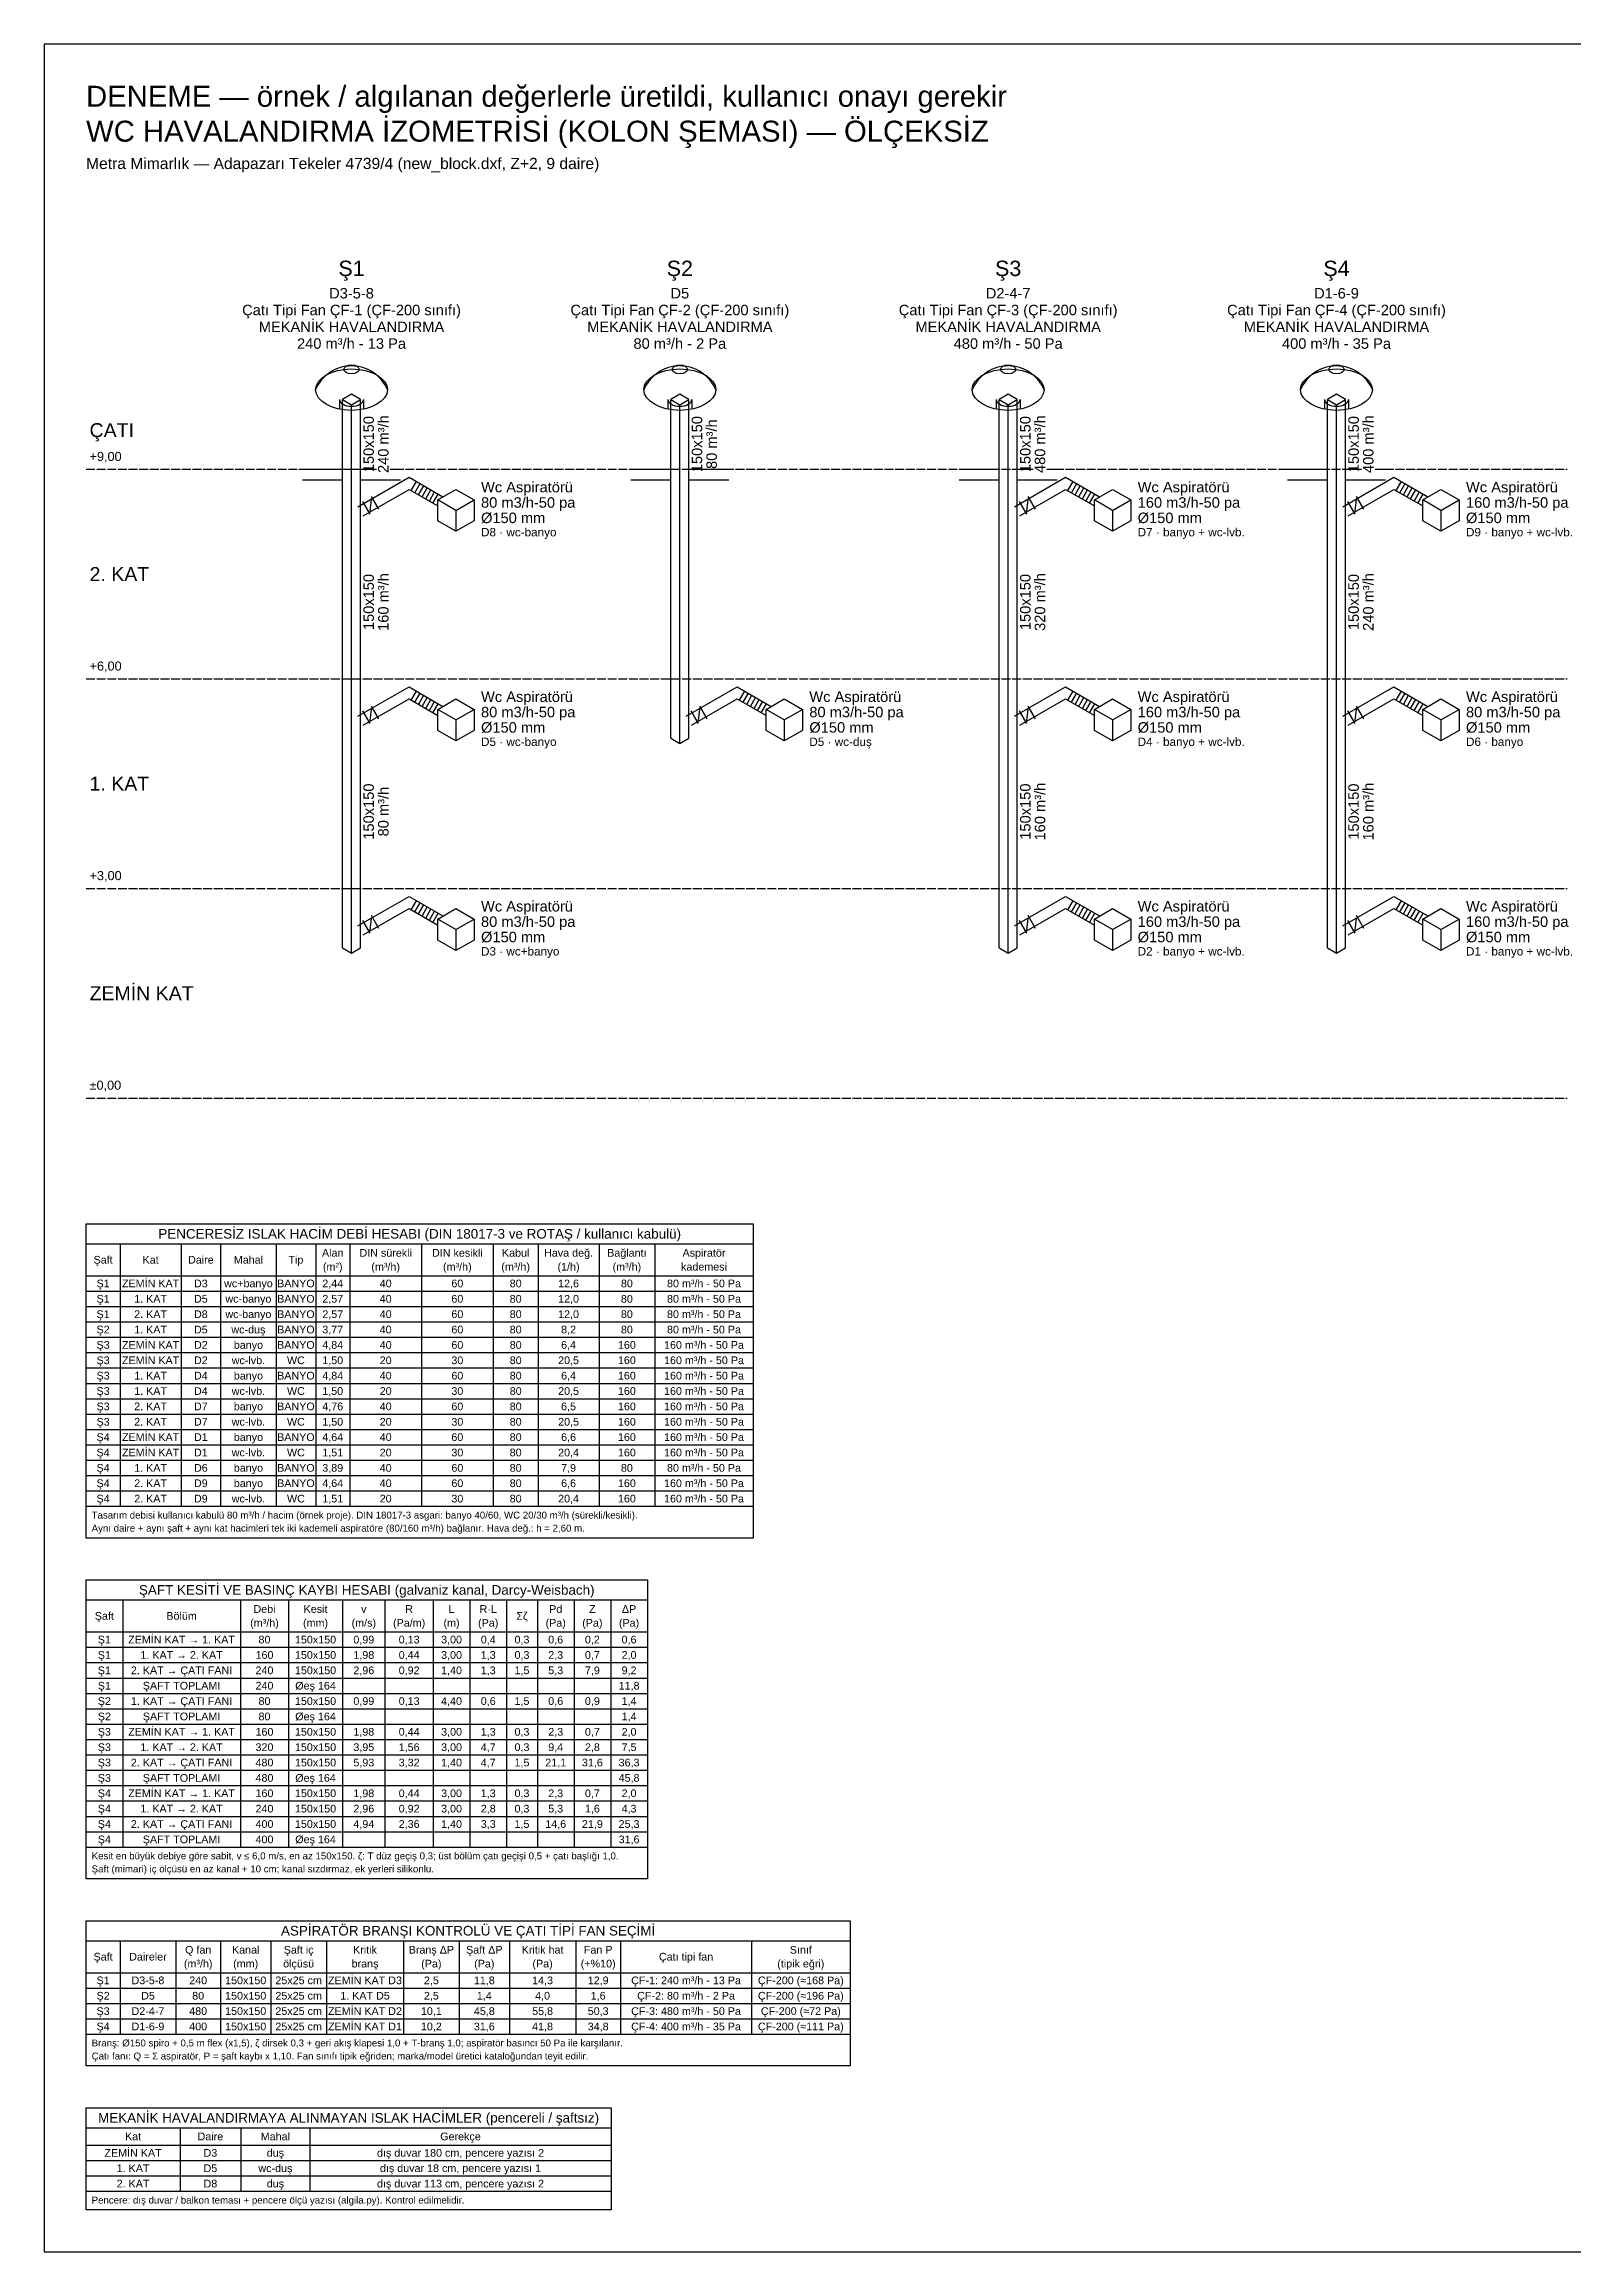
# Model space of a CAD drawing. Header units: centimetres. Extents: x -60 to 3229, y -1652 to 1509.
# Drawn here: x -60 to 2130, y -1652 to 1509 of the extents above; entities that cross this region are included whole.
import ezdxf
from ezdxf.enums import TextEntityAlignment as Align

# ---------------------------------------------------------------- set-up
doc = ezdxf.new("R2010")
doc.units = ezdxf.units.CM
doc.header["$LTSCALE"] = 10
doc.linetypes.add('DASHED', pattern=[1.524, 1.27, -0.254])
for name, color, linetype in [('ROTAS-DENEME', 1, 'CONTINUOUS'), ('ROTAS-HESAP', 7, 'CONTINUOUS'), ('ROTAS-HESAP-YAZI', 7, 'CONTINUOUS'), ('ROTAS-MASKE', 7, 'CONTINUOUS'), ('ROTAS-PAFTA', 8, 'CONTINUOUS'), ('ROTAS-PAFTA-YAZI', 7, 'CONTINUOUS'), ('ROTAS-WC-HAV-CIHAZ', 4, 'CONTINUOUS'), ('ROTAS-WC-HAV-DOSEME', 8, 'CONTINUOUS'), ('ROTAS-WC-HAV-FLEX', 5, 'CONTINUOUS'), ('ROTAS-WC-HAV-KANAL', 5, 'CONTINUOUS'), ('ROTAS-WC-HAV-KAT', 8, 'DASHED'), ('ROTAS-WC-HAV-YAZI', 51, 'CONTINUOUS')]:
    doc.layers.add(name, color=color, linetype=linetype)
doc.styles.add('ROTAS', font='arial.ttf')

msp = doc.modelspace()

# ---------------------------------------------------------------- linework, layer by layer
at = {"layer": 'ROTAS-HESAP'}
for p, q in [((0, -208.6), (955.2, -208.6)), ((48.8, -208.6), (48.8, -584.4)), ((136.1, -208.6), (136.1, -584.4)), ((192.6, -208.6), (192.6, -584.4)), ((272.2, -208.6), (272.2, -584.4)), ((328.7, -208.6), (328.7, -584.4)), ((377.5, -208.6), (377.5, -584.4)), ((480.2, -208.6), (480.2, -584.4)), ((582.9, -208.6), (582.9, -584.4)), ((647.1, -208.6), (647.1, -584.4)), ((734.4, -208.6), (734.4, -584.4)), ((814, -208.6), (814, -584.4)), ((0, -254.4), (955.2, -254.4)), ((0, -276.4), (955.2, -276.4)), ((0, -298.4), (955.2, -298.4)), ((0, -320.4), (955.2, -320.4)), ((0, -342.4), (955.2, -342.4)), ((0, -364.4), (955.2, -364.4)), ((0, -386.4), (955.2, -386.4)), ((0, -408.4), (955.2, -408.4)), ((0, -430.4), (955.2, -430.4)), ((0, -452.4), (955.2, -452.4)), ((0, -474.4), (955.2, -474.4)), ((0, -496.4), (955.2, -496.4)), ((0, -518.4), (955.2, -518.4)), ((0, -540.4), (955.2, -540.4)), ((0, -562.4), (955.2, -562.4)), ((0, -584.4), (955.2, -584.4)), ((0, -718.4), (803.5, -718.4)), ((52.5, -718.4), (52.5, -1072.2)), ((220.9, -718.4), (220.9, -1072.2)), ((289.9, -718.4), (289.9, -1072.2)), ((367.2, -718.4), (367.2, -1072.2)), ((427.9, -718.4), (427.9, -1072.2)), ((497, -718.4), (497, -1072.2)), ((549.4, -718.4), (549.4, -1072.2)), ((601.9, -718.4), (601.9, -1072.2)), ((646.1, -718.4), (646.1, -1072.2)), ((698.6, -718.4), (698.6, -1072.2)), ((751.1, -718.4), (751.1, -1072.2)), ((0, -764.2), (803.5, -764.2)), ((0, -786.2), (803.5, -786.2)), ((0, -808.2), (803.5, -808.2)), ((0, -830.2), (803.5, -830.2)), ((0, -852.2), (803.5, -852.2)), ((0, -874.2), (803.5, -874.2)), ((0, -896.2), (803.5, -896.2)), ((0, -918.2), (803.5, -918.2)), ((0, -940.2), (803.5, -940.2)), ((0, -962.2), (803.5, -962.2)), ((0, -984.2), (803.5, -984.2)), ((0, -1006.2), (803.5, -1006.2)), ((0, -1028.2), (803.5, -1028.2)), ((0, -1050.2), (803.5, -1050.2)), ((0, -1072.2), (803.5, -1072.2)), ((0, -1206.2), (1093.8, -1206.2)), ((48.8, -1206.2), (48.8, -1340)), ((128.4, -1206.2), (128.4, -1340)), ((192.6, -1206.2), (192.6, -1340)), ((264.5, -1206.2), (264.5, -1340)), ((344.1, -1206.2), (344.1, -1340)), ((454.5, -1206.2), (454.5, -1340)), ((534.1, -1206.2), (534.1, -1340)), ((606, -1206.2), (606, -1340)), ((701, -1206.2), (701, -1340)), ((765.2, -1206.2), (765.2, -1340)), ((952.6, -1206.2), (952.6, -1340)), ((0, -1252), (1093.8, -1252)), ((0, -1274), (1093.8, -1274)), ((0, -1296), (1093.8, -1296)), ((0, -1318), (1093.8, -1318)), ((0, -1340), (1093.8, -1340)), ((0, -1474), (751.6, -1474)), ((134.5, -1474), (134.5, -1564.9)), ((221.6, -1474), (221.6, -1564.9)), ((320.5, -1474), (320.5, -1564.9)), ((0, -1498.9), (751.6, -1498.9)), ((0, -1520.9), (751.6, -1520.9)), ((0, -1542.9), (751.6, -1542.9)), ((0, -1564.9), (751.6, -1564.9))]:
    msp.add_line(p, q, dxfattribs=at)
for points in [[(0, -180), (955.2, -180), (955.2, -629.8), (0, -629.8)], [(0, -689.8), (803.5, -689.8), (803.5, -1117.6), (0, -1117.6)], [(0, -1177.6), (1093.8, -1177.6), (1093.8, -1385.4), (0, -1385.4)], [(0, -1445.4), (751.6, -1445.4), (751.6, -1591.6), (0, -1591.6)]]:
    msp.add_lwpolyline(points, close=True, dxfattribs=at)
at = {"layer": 'ROTAS-WC-HAV-CIHAZ'}
for p, q in [((362.9, 1000), (362.9, 986)), ((397.1, 1000), (397.1, 986)), ((832.9, 1000), (832.9, 986)), ((867.1, 1000), (867.1, 986)), ((1302.9, 1000), (1302.9, 986)), ((1337.1, 1000), (1337.1, 986)), ((1772.9, 1000), (1772.9, 986)), ((1807.1, 1000), (1807.1, 986)), ((529.4, 841.2), (503.4, 856.2)), ((529.4, 841.2), (555.4, 856.2)), ((1469.4, 841.2), (1443.4, 856.2)), ((1469.4, 841.2), (1495.4, 856.2)), ((1939.4, 841.2), (1913.4, 856.2)), ((1939.4, 841.2), (1965.4, 856.2)), ((529.4, 841.2), (529.4, 811.2)), ((1469.4, 841.2), (1469.4, 811.2)), ((1939.4, 841.2), (1939.4, 811.2)), ((529.4, 541.2), (503.4, 556.2)), ((529.4, 541.2), (555.4, 556.2)), ((529.4, 541.2), (529.4, 511.2)), ((999.4, 541.2), (973.4, 556.2)), ((999.4, 541.2), (1025.4, 556.2)), ((999.4, 541.2), (999.4, 511.2)), ((1469.4, 541.2), (1443.4, 556.2)), ((1469.4, 541.2), (1495.4, 556.2)), ((1469.4, 541.2), (1469.4, 511.2)), ((1939.4, 541.2), (1913.4, 556.2)), ((1939.4, 541.2), (1965.4, 556.2)), ((1939.4, 541.2), (1939.4, 511.2)), ((529.4, 241.2), (503.4, 256.2)), ((529.4, 241.2), (555.4, 256.2)), ((1469.4, 241.2), (1443.4, 256.2)), ((1469.4, 241.2), (1495.4, 256.2)), ((1939.4, 241.2), (1913.4, 256.2)), ((1939.4, 241.2), (1965.4, 256.2)), ((529.4, 241.2), (529.4, 211.2)), ((1469.4, 241.2), (1469.4, 211.2)), ((1939.4, 241.2), (1939.4, 211.2))]:
    msp.add_line(p, q, dxfattribs=at)
for points in [[(529.4, 811.2), (503.4, 826.2), (503.4, 856.2), (529.4, 871.2), (555.4, 856.2), (555.4, 826.2)], [(1469.4, 811.2), (1443.4, 826.2), (1443.4, 856.2), (1469.4, 871.2), (1495.4, 856.2), (1495.4, 826.2)], [(1939.4, 811.2), (1913.4, 826.2), (1913.4, 856.2), (1939.4, 871.2), (1965.4, 856.2), (1965.4, 826.2)], [(529.4, 511.2), (503.4, 526.2), (503.4, 556.2), (529.4, 571.2), (555.4, 556.2), (555.4, 526.2)], [(999.4, 511.2), (973.4, 526.2), (973.4, 556.2), (999.4, 571.2), (1025.4, 556.2), (1025.4, 526.2)], [(1469.4, 511.2), (1443.4, 526.2), (1443.4, 556.2), (1469.4, 571.2), (1495.4, 556.2), (1495.4, 526.2)], [(1939.4, 511.2), (1913.4, 526.2), (1913.4, 556.2), (1939.4, 571.2), (1965.4, 556.2), (1965.4, 526.2)], [(529.4, 211.2), (503.4, 226.2), (503.4, 256.2), (529.4, 271.2), (555.4, 256.2), (555.4, 226.2)], [(1469.4, 211.2), (1443.4, 226.2), (1443.4, 256.2), (1469.4, 271.2), (1495.4, 256.2), (1495.4, 226.2)], [(1939.4, 211.2), (1913.4, 226.2), (1913.4, 256.2), (1939.4, 271.2), (1965.4, 256.2), (1965.4, 226.2)]]:
    msp.add_lwpolyline(points, close=True, dxfattribs=at)
for centre in [(380, 992.1), (850, 992.1), (1320, 992.1), (1790, 992.1)]:
    msp.add_arc(centre, 55.9, 23.0727, 156.9273, dxfattribs=at)
for centre, major_axis in [((380, 1014), (51.4, 0)), ((380, 1043), (11, 0)), ((850, 1014), (51.4, 0)), ((850, 1043), (11, 0)), ((1320, 1014), (51.4, 0)), ((1320, 1043), (11, 0)), ((1790, 1014), (51.4, 0)), ((1790, 1043), (11, 0))]:
    msp.add_ellipse(centre, major_axis=major_axis, ratio=0.57735, dxfattribs=at)
for centre in [(380, 1000), (850, 1000), (1320, 1000), (1790, 1000)]:
    msp.add_ellipse(centre, major_axis=(17.1, 0), ratio=0.57735, start_param=3.141593, end_param=6.283185, dxfattribs=at)
at = {"layer": 'ROTAS-WC-HAV-DOSEME'}
for p, q in [((310, 900), (367, 900)), ((310, 885), (367, 885)), ((393, 900), (450, 900)), ((393, 885), (450, 885)), ((780, 900), (837, 900)), ((780, 885), (837, 885)), ((863, 900), (920, 900)), ((863, 885), (920, 885)), ((1250, 900), (1307, 900)), ((1250, 885), (1307, 885)), ((1333, 900), (1390, 900)), ((1333, 885), (1390, 885)), ((1720, 900), (1777, 900)), ((1720, 885), (1777, 885)), ((1803, 900), (1860, 900)), ((1803, 885), (1860, 885))]:
    msp.add_line(p, q, dxfattribs=at)
at = {"layer": 'ROTAS-WC-HAV-FLEX'}
for p, q in [((465.5, 869.5), (473, 882.5)), ((470.6, 866.5), (478.1, 879.5)), ((475.8, 863.5), (483.3, 876.5)), ((481, 860.5), (488.5, 873.5)), ((486.2, 857.5), (493.7, 870.5)), ((491.4, 854.5), (498.9, 867.5)), ((496.6, 851.5), (504.1, 864.5)), ((1405.5, 869.5), (1413, 882.5)), ((1410.6, 866.5), (1418.1, 879.5)), ((1415.8, 863.5), (1423.3, 876.5)), ((1421, 860.5), (1428.5, 873.5)), ((1426.2, 857.5), (1433.7, 870.5)), ((1431.4, 854.5), (1438.9, 867.5)), ((1436.6, 851.5), (1444.1, 864.5)), ((1875.5, 869.5), (1883, 882.5)), ((1880.6, 866.5), (1888.1, 879.5)), ((1885.8, 863.5), (1893.3, 876.5)), ((1891, 860.5), (1898.5, 873.5)), ((1896.2, 857.5), (1903.7, 870.5)), ((1901.4, 854.5), (1908.9, 867.5)), ((1906.6, 851.5), (1914.1, 864.5)), ((465.5, 569.5), (473, 582.5)), ((470.6, 566.5), (478.1, 579.5)), ((475.8, 563.5), (483.3, 576.5)), ((481, 560.5), (488.5, 573.5)), ((486.2, 557.5), (493.7, 570.5)), ((935.5, 569.5), (943, 582.5)), ((940.6, 566.5), (948.1, 579.5)), ((945.8, 563.5), (953.3, 576.5)), ((951, 560.5), (958.5, 573.5)), ((956.2, 557.5), (963.7, 570.5)), ((1405.5, 569.5), (1413, 582.5)), ((1410.6, 566.5), (1418.1, 579.5)), ((1415.8, 563.5), (1423.3, 576.5)), ((1421, 560.5), (1428.5, 573.5)), ((1426.2, 557.5), (1433.7, 570.5)), ((1875.5, 569.5), (1883, 582.5)), ((1880.6, 566.5), (1888.1, 579.5)), ((1885.8, 563.5), (1893.3, 576.5)), ((1891, 560.5), (1898.5, 573.5)), ((1896.2, 557.5), (1903.7, 570.5)), ((491.4, 554.5), (498.9, 567.5)), ((496.6, 551.5), (504.1, 564.5)), ((961.4, 554.5), (968.9, 567.5)), ((966.6, 551.5), (974.1, 564.5)), ((1431.4, 554.5), (1438.9, 567.5)), ((1436.6, 551.5), (1444.1, 564.5)), ((1901.4, 554.5), (1908.9, 567.5)), ((1906.6, 551.5), (1914.1, 564.5)), ((465.5, 269.5), (473, 282.5)), ((470.6, 266.5), (478.1, 279.5)), ((475.8, 263.5), (483.3, 276.5)), ((481, 260.5), (488.5, 273.5)), ((486.2, 257.5), (493.7, 270.5)), ((491.4, 254.5), (498.9, 267.5)), ((496.6, 251.5), (504.1, 264.5)), ((1405.5, 269.5), (1413, 282.5)), ((1410.6, 266.5), (1418.1, 279.5)), ((1415.8, 263.5), (1423.3, 276.5)), ((1421, 260.5), (1428.5, 273.5)), ((1426.2, 257.5), (1433.7, 270.5)), ((1431.4, 254.5), (1438.9, 267.5)), ((1436.6, 251.5), (1444.1, 264.5)), ((1875.5, 269.5), (1883, 282.5)), ((1880.6, 266.5), (1888.1, 279.5)), ((1885.8, 263.5), (1893.3, 276.5)), ((1891, 260.5), (1898.5, 273.5)), ((1896.2, 257.5), (1903.7, 270.5)), ((1901.4, 254.5), (1908.9, 267.5)), ((1906.6, 251.5), (1914.1, 264.5))]:
    msp.add_line(p, q, dxfattribs=at)
at = {"layer": 'ROTAS-WC-HAV-KANAL'}
for p, q in [((367, 215), (367, 1000)), ((380, 207.5), (380, 992.5)), ((393, 215), (393, 1000)), ((837, 515), (837, 1000)), ((850, 507.5), (850, 992.5)), ((863, 515), (863, 1000)), ((1307, 215), (1307, 1000)), ((1320, 207.5), (1320, 992.5)), ((1333, 215), (1333, 1000)), ((1777, 215), (1777, 1000)), ((1790, 207.5), (1790, 992.5)), ((1803, 215), (1803, 1000)), ((406.9, 835.9), (396.4, 854.1)), ((406.8, 840.2), (408.7, 856.8)), ((419, 842.9), (408.5, 861.1)), ((1346.9, 835.9), (1336.4, 854.1)), ((1346.8, 840.2), (1348.7, 856.8)), ((1359, 842.9), (1348.5, 861.1)), ((1816.9, 835.9), (1806.4, 854.1)), ((1816.8, 840.2), (1818.7, 856.8)), ((1829, 842.9), (1818.5, 861.1)), ((406.9, 535.9), (396.4, 554.1)), ((406.8, 540.2), (408.7, 556.8)), ((419, 542.9), (408.5, 561.1)), ((876.9, 535.9), (866.4, 554.1)), ((876.8, 540.2), (878.7, 556.8)), ((889, 542.9), (878.5, 561.1)), ((1346.9, 535.9), (1336.4, 554.1)), ((1346.8, 540.2), (1348.7, 556.8)), ((1359, 542.9), (1348.5, 561.1)), ((1816.9, 535.9), (1806.4, 554.1)), ((1816.8, 540.2), (1818.7, 556.8)), ((1829, 542.9), (1818.5, 561.1)), ((406.9, 235.9), (396.4, 254.1)), ((406.8, 240.2), (408.7, 256.8)), ((419, 242.9), (408.5, 261.1)), ((1346.9, 235.9), (1336.4, 254.1)), ((1346.8, 240.2), (1348.7, 256.8)), ((1359, 242.9), (1348.5, 261.1)), ((1816.9, 235.9), (1806.4, 254.1)), ((1816.8, 240.2), (1818.7, 256.8)), ((1829, 242.9), (1818.5, 261.1))]:
    msp.add_line(p, q, dxfattribs=at)
for points in [[(380, 992.5), (393, 1000), (380, 1007.5), (367, 1000)], [(850, 992.5), (863, 1000), (850, 1007.5), (837, 1000)], [(1320, 992.5), (1333, 1000), (1320, 1007.5), (1307, 1000)], [(1790, 992.5), (1803, 1000), (1790, 1007.5), (1777, 1000)]]:
    msp.add_lwpolyline(points, close=True, dxfattribs=at)
for points in [[(389.2, 846.5), (462.3, 888.7), (510.9, 860.6)], [(1329.2, 846.5), (1402.3, 888.7), (1450.9, 860.6)], [(1799.2, 846.5), (1872.3, 888.7), (1920.9, 860.6)], [(396.7, 833.5), (462.3, 871.3), (503.4, 847.6)], [(1336.7, 833.5), (1402.3, 871.3), (1443.4, 847.6)], [(1806.7, 833.5), (1872.3, 871.3), (1913.4, 847.6)], [(389.2, 546.5), (462.3, 588.7), (510.9, 560.6)], [(396.7, 533.5), (462.3, 571.3), (503.4, 547.6)], [(859.2, 546.5), (932.3, 588.7), (980.9, 560.6)], [(866.7, 533.5), (932.3, 571.3), (973.4, 547.6)], [(1329.2, 546.5), (1402.3, 588.7), (1450.9, 560.6)], [(1336.7, 533.5), (1402.3, 571.3), (1443.4, 547.6)], [(1799.2, 546.5), (1872.3, 588.7), (1920.9, 560.6)], [(1806.7, 533.5), (1872.3, 571.3), (1913.4, 547.6)], [(837, 515), (850, 507.5), (863, 515)], [(389.2, 246.5), (462.3, 288.7), (510.9, 260.6)], [(1329.2, 246.5), (1402.3, 288.7), (1450.9, 260.6)], [(1799.2, 246.5), (1872.3, 288.7), (1920.9, 260.6)], [(396.7, 233.5), (462.3, 271.3), (503.4, 247.6)], [(1336.7, 233.5), (1402.3, 271.3), (1443.4, 247.6)], [(1806.7, 233.5), (1872.3, 271.3), (1913.4, 247.6)], [(367, 215), (380, 207.5), (393, 215)], [(1307, 215), (1320, 207.5), (1333, 215)], [(1777, 215), (1790, 207.5), (1803, 215)]]:
    msp.add_lwpolyline(points, dxfattribs=at)
at = {"layer": 'ROTAS-WC-HAV-KAT'}
for p, q in [((0, 900), (2120, 900)), ((0, 600), (2120, 600)), ((0, 300), (2120, 300)), ((0, 0), (2120, 0))]:
    msp.add_line(p, q, dxfattribs=at)

# ---------------------------------------------------------------- texts
at = {"layer": 'ROTAS-DENEME', "style": 'ROTAS'}
msp.add_text('DENEME — örnek / algılanan değerlerle üretildi, kullanıcı onayı gerekir', height=30, dxfattribs=at).set_placement((0, 1410), align=Align.BOTTOM_LEFT)
at = {"layer": 'ROTAS-HESAP-YAZI', "style": 'ROTAS'}
for s, height, p in [('PENCERESİZ ISLAK HACİM DEBİ HESABI (DIN 18017-3 ve ROTAŞ / kullanıcı kabulü)', 13.75, (477.6, -194.3)), ('Alan', 11, (353.1, -221.6)), ('DIN sürekli', 11, (428.9, -221.6)), ('DIN kesikli', 11, (531.5, -221.6)), ('Kabul', 11, (615, -221.6)), ('Hava değ.', 11, (690.7, -221.6)), ('Bağlantı', 11, (774.2, -221.6)), ('Aspiratör', 11, (884.6, -221.6)), ('Şaft', 11, (24.4, -231.5)), ('Kat', 11, (92.4, -231.5)), ('Daire', 11, (164.3, -231.5)), ('Mahal', 11, (232.4, -231.5)), ('Tip', 11, (300.4, -231.5)), ('(m²)', 11, (353.1, -241.4)), ('(m³/h)', 11, (428.9, -241.4)), ('(m³/h)', 11, (531.5, -241.4)), ('(m³/h)', 11, (615, -241.4)), ('(1/h)', 11, (690.7, -241.4)), ('(m³/h)', 11, (774.2, -241.4)), ('kademesi', 11, (884.6, -241.4)), ('Ş1', 11, (24.4, -265.4)), ('Ş1', 11, (24.4, -287.4)), ('ZEMİN KAT', 11, (92.4, -265.4)), ('1. KAT', 11, (92.4, -287.4)), ('D3', 11, (164.3, -265.4)), ('D5', 11, (164.3, -287.4)), ('wc+banyo', 11, (232.4, -265.4)), ('wc-banyo', 11, (232.4, -287.4)), ('BANYO', 11, (300.4, -265.4)), ('BANYO', 11, (300.4, -287.4)), ('2,44', 11, (353.1, -265.4)), ('2,57', 11, (353.1, -287.4)), ('40', 11, (428.9, -265.4)), ('40', 11, (428.9, -287.4)), ('60', 11, (531.5, -265.4)), ('60', 11, (531.5, -287.4)), ('80', 11, (615, -265.4)), ('80', 11, (615, -287.4)), ('12,6', 11, (690.7, -265.4)), ('12,0', 11, (690.7, -287.4)), ('80', 11, (774.2, -265.4)), ('80', 11, (774.2, -287.4)), ('80 m³/h - 50 Pa', 11, (884.6, -265.4)), ('80 m³/h - 50 Pa', 11, (884.6, -287.4)), ('Ş1', 11, (24.4, -309.4)), ('2. KAT', 11, (92.4, -309.4)), ('D8', 11, (164.3, -309.4)), ('wc-banyo', 11, (232.4, -309.4)), ('BANYO', 11, (300.4, -309.4)), ('2,57', 11, (353.1, -309.4)), ('40', 11, (428.9, -309.4)), ('60', 11, (531.5, -309.4)), ('80', 11, (615, -309.4)), ('12,0', 11, (690.7, -309.4)), ('80', 11, (774.2, -309.4)), ('80 m³/h - 50 Pa', 11, (884.6, -309.4)), ('Ş2', 11, (24.4, -331.4)), ('ZEMİN KAT', 11, (92.4, -353.4)), ('1. KAT', 11, (92.4, -331.4)), ('D5', 11, (164.3, -331.4)), ('wc-duş', 11, (232.4, -331.4)), ('banyo', 11, (232.4, -353.4)), ('BANYO', 11, (300.4, -331.4)), ('3,77', 11, (353.1, -331.4)), ('40', 11, (428.9, -331.4)), ('60', 11, (531.5, -331.4)), ('80', 11, (615, -331.4)), ('8,2', 11, (690.7, -331.4)), ('80', 11, (774.2, -331.4)), ('160 m³/h - 50 Pa', 11, (884.6, -353.4)), ('80 m³/h - 50 Pa', 11, (884.6, -331.4)), ('Ş3', 11, (24.4, -353.4)), ('Ş3', 11, (24.4, -375.4)), ('ZEMİN KAT', 11, (92.4, -375.4)), ('D2', 11, (164.3, -353.4)), ('D2', 11, (164.3, -375.4)), ('wc-lvb.', 11, (232.4, -375.4)), ('BANYO', 11, (300.4, -353.4)), ('WC', 11, (300.4, -375.4)), ('4,84', 11, (353.1, -353.4)), ('1,50', 11, (353.1, -375.4)), ('40', 11, (428.9, -353.4)), ('20', 11, (428.9, -375.4)), ('30', 11, (531.5, -375.4)), ('60', 11, (531.5, -353.4)), ('80', 11, (615, -353.4)), ('80', 11, (615, -375.4)), ('20,5', 11, (690.7, -375.4)), ('6,4', 11, (690.7, -353.4)), ('160', 11, (774.2, -353.4)), ('160', 11, (774.2, -375.4)), ('160 m³/h - 50 Pa', 11, (884.6, -375.4)), ('Ş3', 11, (24.4, -397.4)), ('1. KAT', 11, (92.4, -397.4)), ('D4', 11, (164.3, -397.4)), ('banyo', 11, (232.4, -397.4)), ('BANYO', 11, (300.4, -397.4)), ('4,84', 11, (353.1, -397.4)), ('40', 11, (428.9, -397.4)), ('60', 11, (531.5, -397.4)), ('80', 11, (615, -397.4)), ('6,4', 11, (690.7, -397.4)), ('160', 11, (774.2, -397.4)), ('160 m³/h - 50 Pa', 11, (884.6, -397.4)), ('Ş3', 11, (24.4, -419.4)), ('Ş3', 11, (24.4, -441.4)), ('2. KAT', 11, (92.4, -441.4)), ('1. KAT', 11, (92.4, -419.4)), ('D4', 11, (164.3, -419.4)), ('D7', 11, (164.3, -441.4)), ('wc-lvb.', 11, (232.4, -419.4)), ('banyo', 11, (232.4, -441.4)), ('BANYO', 11, (300.4, -441.4)), ('WC', 11, (300.4, -419.4)), ('4,76', 11, (353.1, -441.4)), ('1,50', 11, (353.1, -419.4)), ('40', 11, (428.9, -441.4)), ('20', 11, (428.9, -419.4)), ('30', 11, (531.5, -419.4)), ('60', 11, (531.5, -441.4)), ('80', 11, (615, -419.4)), ('80', 11, (615, -441.4)), ('20,5', 11, (690.7, -419.4)), ('6,5', 11, (690.7, -441.4)), ('160', 11, (774.2, -419.4)), ('160', 11, (774.2, -441.4)), ('160 m³/h - 50 Pa', 11, (884.6, -419.4)), ('160 m³/h - 50 Pa', 11, (884.6, -441.4)), ('Ş3', 11, (24.4, -463.4)), ('2. KAT', 11, (92.4, -463.4)), ('D7', 11, (164.3, -463.4)), ('wc-lvb.', 11, (232.4, -463.4)), ('WC', 11, (300.4, -463.4)), ('1,50', 11, (353.1, -463.4)), ('20', 11, (428.9, -463.4)), ('30', 11, (531.5, -463.4)), ('80', 11, (615, -463.4)), ('20,5', 11, (690.7, -463.4)), ('160', 11, (774.2, -463.4)), ('160 m³/h - 50 Pa', 11, (884.6, -463.4)), ('Ş4', 11, (24.4, -485.4)), ('Ş4', 11, (24.4, -507.4)), ('ZEMİN KAT', 11, (92.4, -485.4)), ('ZEMİN KAT', 11, (92.4, -507.4)), ('D1', 11, (164.3, -485.4)), ('D1', 11, (164.3, -507.4)), ('wc-lvb.', 11, (232.4, -507.4)), ('banyo', 11, (232.4, -485.4)), ('BANYO', 11, (300.4, -485.4)), ('WC', 11, (300.4, -507.4)), ('4,64', 11, (353.1, -485.4)), ('1,51', 11, (353.1, -507.4)), ('40', 11, (428.9, -485.4)), ('20', 11, (428.9, -507.4)), ('30', 11, (531.5, -507.4)), ('60', 11, (531.5, -485.4)), ('80', 11, (615, -485.4)), ('80', 11, (615, -507.4)), ('20,4', 11, (690.7, -507.4)), ('6,6', 11, (690.7, -485.4)), ('160', 11, (774.2, -485.4)), ('160', 11, (774.2, -507.4)), ('160 m³/h - 50 Pa', 11, (884.6, -485.4)), ('160 m³/h - 50 Pa', 11, (884.6, -507.4)), ('Ş4', 11, (24.4, -529.4)), ('1. KAT', 11, (92.4, -529.4)), ('D6', 11, (164.3, -529.4)), ('banyo', 11, (232.4, -529.4)), ('BANYO', 11, (300.4, -529.4)), ('3,89', 11, (353.1, -529.4)), ('40', 11, (428.9, -529.4)), ('60', 11, (531.5, -529.4)), ('80', 11, (615, -529.4)), ('7,9', 11, (690.7, -529.4)), ('80', 11, (774.2, -529.4)), ('80 m³/h - 50 Pa', 11, (884.6, -529.4)), ('Ş4', 11, (24.4, -551.4)), ('Ş4', 11, (24.4, -573.4)), ('2. KAT', 11, (92.4, -551.4)), ('2. KAT', 11, (92.4, -573.4)), ('D9', 11, (164.3, -551.4)), ('D9', 11, (164.3, -573.4)), ('wc-lvb.', 11, (232.4, -573.4)), ('banyo', 11, (232.4, -551.4)), ('BANYO', 11, (300.4, -551.4)), ('WC', 11, (300.4, -573.4)), ('4,64', 11, (353.1, -551.4)), ('1,51', 11, (353.1, -573.4)), ('40', 11, (428.9, -551.4)), ('20', 11, (428.9, -573.4)), ('30', 11, (531.5, -573.4)), ('60', 11, (531.5, -551.4)), ('80', 11, (615, -551.4)), ('80', 11, (615, -573.4)), ('20,4', 11, (690.7, -573.4)), ('6,6', 11, (690.7, -551.4)), ('160', 11, (774.2, -551.4)), ('160', 11, (774.2, -573.4)), ('160 m³/h - 50 Pa', 11, (884.6, -551.4)), ('160 m³/h - 50 Pa', 11, (884.6, -573.4)), ('ŞAFT KESİTİ VE BASINÇ KAYBI HESABI (galvaniz kanal, Darcy-Weisbach)', 13.75, (401.8, -704.1)), ('Debi', 11, (255.4, -731.4)), ('Kesit', 11, (328.5, -731.4)), ('R', 11, (462.5, -731.4)), ('L', 11, (523.2, -731.4)), ('R·L', 11, (575.7, -731.4)), ('Pd', 11, (672.3, -731.4)), ('Z', 11, (724.8, -731.4)), ('ΔP', 11, (777.3, -731.4)), ('Şaft', 11, (26.2, -741.3)), ('Bölüm', 11, (136.7, -741.3)), ('(m³/h)', 11, (255.4, -751.2)), ('(mm)', 11, (328.5, -751.2)), ('(m/s)', 11, (397.6, -751.2)), ('v', 11, (397.6, -731.4)), ('(Pa/m)', 11, (462.5, -751.2)), ('(m)', 11, (523.2, -751.2)), ('(Pa)', 11, (575.7, -751.2)), ('Σζ', 11, (624, -741.3)), ('(Pa)', 11, (672.3, -751.2)), ('(Pa)', 11, (724.8, -751.2)), ('(Pa)', 11, (777.3, -751.2)), ('Ş1', 11, (26.2, -775.2)), ('ZEMİN KAT → 1. KAT', 11, (136.7, -775.2)), ('80', 11, (255.4, -775.2)), ('150x150', 11, (328.5, -775.2)), ('0,99', 11, (397.6, -775.2)), ('0,13', 11, (462.5, -775.2)), ('3,00', 11, (523.2, -775.2)), ('0,4', 11, (575.7, -775.2)), ('0,3', 11, (624, -775.2)), ('0,6', 11, (672.3, -775.2)), ('0,2', 11, (724.8, -775.2)), ('0,6', 11, (777.3, -775.2)), ('Ş1', 11, (26.2, -797.2)), ('Ş1', 11, (26.2, -819.2)), ('2. KAT → ÇATI FANI', 11, (136.7, -819.2)), ('1. KAT → 2. KAT', 11, (136.7, -797.2)), ('240', 11, (255.4, -819.2)), ('160', 11, (255.4, -797.2)), ('150x150', 11, (328.5, -797.2)), ('150x150', 11, (328.5, -819.2)), ('2,96', 11, (397.6, -819.2)), ('1,98', 11, (397.6, -797.2)), ('0,44', 11, (462.5, -797.2)), ('0,92', 11, (462.5, -819.2)), ('3,00', 11, (523.2, -797.2)), ('1,40', 11, (523.2, -819.2)), ('1,3', 11, (575.7, -797.2)), ('1,3', 11, (575.7, -819.2)), ('0,3', 11, (624, -797.2)), ('1,5', 11, (624, -819.2)), ('5,3', 11, (672.3, -819.2)), ('2,3', 11, (672.3, -797.2)), ('0,7', 11, (724.8, -797.2)), ('7,9', 11, (724.8, -819.2)), ('9,2', 11, (777.3, -819.2)), ('2,0', 11, (777.3, -797.2)), ('Ş1', 11, (26.2, -841.2)), ('ŞAFT TOPLAMI', 11, (136.7, -841.2)), ('240', 11, (255.4, -841.2)), ('Øeş 164', 11, (328.5, -841.2)), ('11,8', 11, (777.3, -841.2)), ('Ş2', 11, (26.2, -863.2)), ('Ş2', 11, (26.2, -885.2)), ('1. KAT → ÇATI FANI', 11, (136.7, -863.2)), ('ŞAFT TOPLAMI', 11, (136.7, -885.2)), ('80', 11, (255.4, -863.2)), ('80', 11, (255.4, -885.2)), ('Øeş 164', 11, (328.5, -885.2)), ('150x150', 11, (328.5, -863.2)), ('0,99', 11, (397.6, -863.2)), ('0,13', 11, (462.5, -863.2)), ('4,40', 11, (523.2, -863.2)), ('0,6', 11, (575.7, -863.2)), ('1,5', 11, (624, -863.2)), ('0,6', 11, (672.3, -863.2)), ('0,9', 11, (724.8, -863.2)), ('1,4', 11, (777.3, -863.2)), ('1,4', 11, (777.3, -885.2)), ('Ş3', 11, (26.2, -907.2)), ('ZEMİN KAT → 1. KAT', 11, (136.7, -907.2)), ('160', 11, (255.4, -907.2)), ('150x150', 11, (328.5, -907.2)), ('1,98', 11, (397.6, -907.2)), ('0,44', 11, (462.5, -907.2)), ('3,00', 11, (523.2, -907.2)), ('1,3', 11, (575.7, -907.2)), ('0,3', 11, (624, -907.2)), ('2,3', 11, (672.3, -907.2)), ('0,7', 11, (724.8, -907.2)), ('2,0', 11, (777.3, -907.2)), ('Ş3', 11, (26.2, -929.2)), ('Ş3', 11, (26.2, -951.2)), ('2. KAT → ÇATI FANI', 11, (136.7, -951.2)), ('1. KAT → 2. KAT', 11, (136.7, -929.2)), ('480', 11, (255.4, -951.2)), ('320', 11, (255.4, -929.2)), ('150x150', 11, (328.5, -929.2)), ('150x150', 11, (328.5, -951.2)), ('3,95', 11, (397.6, -929.2)), ('5,93', 11, (397.6, -951.2)), ('3,32', 11, (462.5, -951.2)), ('1,56', 11, (462.5, -929.2)), ('3,00', 11, (523.2, -929.2)), ('1,40', 11, (523.2, -951.2)), ('4,7', 11, (575.7, -929.2)), ('4,7', 11, (575.7, -951.2)), ('0,3', 11, (624, -929.2)), ('1,5', 11, (624, -951.2)), ('21,1', 11, (672.3, -951.2)), ('9,4', 11, (672.3, -929.2)), ('31,6', 11, (724.8, -951.2)), ('2,8', 11, (724.8, -929.2)), ('36,3', 11, (777.3, -951.2)), ('7,5', 11, (777.3, -929.2)), ('Ş3', 11, (26.2, -973.2)), ('ŞAFT TOPLAMI', 11, (136.7, -973.2)), ('480', 11, (255.4, -973.2)), ('Øeş 164', 11, (328.5, -973.2)), ('45,8', 11, (777.3, -973.2)), ('Ş4', 11, (26.2, -995.2)), ('ZEMİN KAT → 1. KAT', 11, (136.7, -995.2)), ('160', 11, (255.4, -995.2)), ('150x150', 11, (328.5, -995.2)), ('1,98', 11, (397.6, -995.2)), ('0,44', 11, (462.5, -995.2)), ('3,00', 11, (523.2, -995.2)), ('1,3', 11, (575.7, -995.2)), ('0,3', 11, (624, -995.2)), ('2,3', 11, (672.3, -995.2)), ('0,7', 11, (724.8, -995.2)), ('2,0', 11, (777.3, -995.2)), ('Ş4', 11, (26.2, -1017.2)), ('Ş4', 11, (26.2, -1039.2)), ('2. KAT → ÇATI FANI', 11, (136.7, -1039.2)), ('1. KAT → 2. KAT', 11, (136.7, -1017.2)), ('400', 11, (255.4, -1039.2)), ('240', 11, (255.4, -1017.2)), ('150x150', 11, (328.5, -1017.2)), ('150x150', 11, (328.5, -1039.2)), ('4,94', 11, (397.6, -1039.2)), ('2,96', 11, (397.6, -1017.2)), ('0,92', 11, (462.5, -1017.2)), ('2,36', 11, (462.5, -1039.2)), ('3,00', 11, (523.2, -1017.2)), ('1,40', 11, (523.2, -1039.2)), ('3,3', 11, (575.7, -1039.2)), ('2,8', 11, (575.7, -1017.2)), ('0,3', 11, (624, -1017.2)), ('1,5', 11, (624, -1039.2)), ('14,6', 11, (672.3, -1039.2)), ('5,3', 11, (672.3, -1017.2)), ('21,9', 11, (724.8, -1039.2)), ('1,6', 11, (724.8, -1017.2)), ('25,3', 11, (777.3, -1039.2)), ('4,3', 11, (777.3, -1017.2)), ('Ş4', 11, (26.2, -1061.2)), ('ŞAFT TOPLAMI', 11, (136.7, -1061.2)), ('400', 11, (255.4, -1061.2)), ('Øeş 164', 11, (328.5, -1061.2)), ('31,6', 11, (777.3, -1061.2)), ('ASPİRATÖR BRANŞI KONTROLÜ VE ÇATI TİPİ FAN SEÇİMİ', 13.75, (546.9, -1191.9)), ('Şaft', 11, (24.4, -1229.1)), ('Daireler', 11, (88.6, -1229.1)), ('Q fan', 11, (160.5, -1219.2)), ('Kanal', 11, (228.5, -1219.2)), ('Şaft iç', 11, (304.3, -1219.2)), ('Kritik', 11, (399.3, -1219.2)), ('Branş ΔP', 11, (494.3, -1219.2)), ('Şaft ΔP', 11, (570.1, -1219.2)), ('Kritik hat', 11, (653.5, -1219.2)), ('Fan P', 11, (733.1, -1219.2)), ('Çatı tipi fan', 11, (858.9, -1229.1)), ('Sınıf', 11, (1023.2, -1219.2)), ('Ş1', 11, (24.4, -1263)), ('D3-5-8', 11, (88.6, -1263)), ('(m³/h)', 11, (160.5, -1239)), ('240', 11, (160.5, -1263)), ('150x150', 11, (228.5, -1263)), ('(mm)', 11, (228.5, -1239)), ('25x25 cm', 11, (304.3, -1263)), ('ölçüsü', 11, (304.3, -1239)), ('ZEMİN KAT D3', 11, (399.3, -1263)), ('branş', 11, (399.3, -1239)), ('(Pa)', 11, (494.3, -1239)), ('2,5', 11, (494.3, -1263)), ('11,8', 11, (570.1, -1263)), ('(Pa)', 11, (570.1, -1239)), ('14,3', 11, (653.5, -1263)), ('(Pa)', 11, (653.5, -1239)), ('(+%10)', 11, (733.1, -1239)), ('12,9', 11, (733.1, -1263)), ('ÇF-1: 240 m³/h - 13 Pa', 11, (858.9, -1263)), ('ÇF-200 (≈168 Pa)', 11, (1023.2, -1263)), ('(tipik eğri)', 11, (1023.2, -1239)), ('Ş2', 11, (24.4, -1285)), ('D5', 11, (88.6, -1285)), ('80', 11, (160.5, -1285)), ('150x150', 11, (228.5, -1285)), ('25x25 cm', 11, (304.3, -1285)), ('1. KAT D5', 11, (399.3, -1285)), ('2,5', 11, (494.3, -1285)), ('1,4', 11, (570.1, -1285)), ('4,0', 11, (653.5, -1285)), ('1,6', 11, (733.1, -1285)), ('ÇF-2: 80 m³/h - 2 Pa', 11, (858.9, -1285)), ('ÇF-200 (≈196 Pa)', 11, (1023.2, -1285)), ('Ş3', 11, (24.4, -1307)), ('Ş4', 11, (24.4, -1329)), ('D2-4-7', 11, (88.6, -1307)), ('D1-6-9', 11, (88.6, -1329)), ('480', 11, (160.5, -1307)), ('400', 11, (160.5, -1329)), ('150x150', 11, (228.5, -1307)), ('150x150', 11, (228.5, -1329)), ('25x25 cm', 11, (304.3, -1307)), ('25x25 cm', 11, (304.3, -1329)), ('ZEMİN KAT D2', 11, (399.3, -1307)), ('ZEMİN KAT D1', 11, (399.3, -1329)), ('10,1', 11, (494.3, -1307)), ('10,2', 11, (494.3, -1329)), ('45,8', 11, (570.1, -1307)), ('31,6', 11, (570.1, -1329)), ('41,8', 11, (653.5, -1329)), ('55,8', 11, (653.5, -1307)), ('34,8', 11, (733.1, -1329)), ('50,3', 11, (733.1, -1307)), ('ÇF-3: 480 m³/h - 50 Pa', 11, (858.9, -1307)), ('ÇF-4: 400 m³/h - 35 Pa', 11, (858.9, -1329)), ('ÇF-200 (≈111 Pa)', 11, (1023.2, -1329)), ('ÇF-200 (≈72 Pa)', 11, (1023.2, -1307)), ('MEKANİK HAVALANDIRMAYA ALINMAYAN ISLAK HACİMLER (pencereli / şaftsız)', 13.75, (375.8, -1459.7)), ('Kat', 11, (67.3, -1486.4)), ('Daire', 11, (178, -1486.4)), ('Mahal', 11, (271, -1486.4)), ('Gerekçe', 11, (536, -1486.4)), ('ZEMİN KAT', 11, (67.3, -1509.9)), ('D3', 11, (178, -1509.9)), ('duş', 11, (271, -1509.9)), ('dış duvar 180 cm, pencere yazısı 2', 11, (536, -1509.9)), ('2. KAT', 11, (67.3, -1553.9)), ('1. KAT', 11, (67.3, -1531.9)), ('D5', 11, (178, -1531.9)), ('D8', 11, (178, -1553.9)), ('wc-duş', 11, (271, -1531.9)), ('duş', 11, (271, -1553.9)), ('dış duvar 113 cm, pencere yazısı 2', 11, (536, -1553.9)), ('dış duvar 18 cm, pencere yazısı 1', 11, (536, -1531.9))]:
    msp.add_text(s, height=height, dxfattribs=at).set_placement(p, align=Align.MIDDLE_CENTER)
for s, p in [('Tasarım debisi kullanıcı kabulü 80 m³/h / hacim (örnek proje). DIN 18017-3 asgari: banyo 40/60, WC 20/30 m³/h (sürekli/kesikli).', (8, -597)), ('Aynı daire + aynı şaft + aynı kat hacimleri tek iki kademeli aspiratöre (80/160 m³/h) bağlanır. Hava değ.: h = 2,60 m.', (8, -615.7)), ('Şaft (mimari) iç ölçüsü en az kanal + 10 cm; kanal sızdırmaz, ek yerleri silikonlu.', (8, -1103.5)), ('Kesit en büyük debiye göre sabit, v ≤ 6,0 m/s, en az 150x150. ζ: T düz geçiş 0,3; üst bölüm çatı geçişi 0,5 + çatı başlığı 1,0.', (8, -1084.8)), ('Branş: Ø150 spiro + 0,5 m flex (x1,5), ζ dirsek 0,3 + geri akış klapesi 1,0 + T-branş 1,0; aspiratör basıncı 50 Pa ile karşılanır.', (8, -1352.6)), ('Çatı fanı: Q = Σ aspiratör, P = şaft kaybı x 1,10. Fan sınıfı tipik eğriden; marka/model üretici kataloğundan teyit edilir.', (8, -1371.3)), ('Pencere: dış duvar / balkon teması + pencere ölçü yazısı (algila.py). Kontrol edilmelidir.', (8, -1577.5))]:
    msp.add_text(s, height=9.9, dxfattribs=at).set_placement(p, align=Align.MIDDLE_LEFT)
at = {"layer": 'ROTAS-PAFTA-YAZI', "style": 'ROTAS'}
for s, height, p in [('WC HAVALANDIRMA İZOMETRİSİ (KOLON ŞEMASI) — ÖLÇEKSİZ', 30, (0, 1360)), ('Metra Mimarlık — Adapazarı Tekeler 4739/4 (new_block.dxf, Z+2, 9 daire)', 16, (0, 1325))]:
    msp.add_text(s, height=height, dxfattribs=at).set_placement(p, align=Align.BOTTOM_LEFT)
at = {"layer": 'ROTAS-WC-HAV-YAZI', "style": 'ROTAS'}
for s, height, p in [('Ş1', 22, (380, 1170)), ('Ş2', 22, (850, 1170)), ('Ş3', 22, (1320, 1170)), ('Ş4', 22, (1790, 1170)), ('D3-5-8', 15, (380, 1140)), ('D5', 15, (850, 1140)), ('D2-4-7', 15, (1320, 1140)), ('D1-6-9', 15, (1790, 1140)), ('Çatı Tipi Fan ÇF-1 (ÇF-200 sınıfı)', 15, (380, 1116)), ('MEKANİK HAVALANDIRMA', 15, (380, 1092)), ('Çatı Tipi Fan ÇF-2 (ÇF-200 sınıfı)', 15, (850, 1116)), ('MEKANİK HAVALANDIRMA', 15, (850, 1092)), ('Çatı Tipi Fan ÇF-3 (ÇF-200 sınıfı)', 15, (1320, 1116)), ('MEKANİK HAVALANDIRMA', 15, (1320, 1092)), ('Çatı Tipi Fan ÇF-4 (ÇF-200 sınıfı)', 15, (1790, 1116)), ('MEKANİK HAVALANDIRMA', 15, (1790, 1092)), ('240 m³/h - 13 Pa', 15, (380, 1068)), ('80 m³/h - 2 Pa', 15, (850, 1068)), ('480 m³/h - 50 Pa', 15, (1320, 1068)), ('400 m³/h - 35 Pa', 15, (1790, 1068))]:
    msp.add_text(s, height=height, dxfattribs=at).set_placement(p, align=Align.BOTTOM_CENTER)
for s, height, p in [('ÇATI', 20, (5, 940)), ('+9,00', 13, (5, 908)), ('+6,00', 13, (5, 608)), ('+3,00', 13, (5, 308)), ('±0,00', 13, (5, 8))]:
    msp.add_text(s, height=height, dxfattribs=at).set_placement(p, align=Align.BOTTOM_LEFT)
for s, p in [('150x150', (874.5, 936)), ('80 m³/h', (895.5, 936)), ('150x150', (404.5, 710)), ('160 m³/h', (425.5, 710)), ('150x150', (1344.5, 710)), ('320 m³/h', (1365.5, 710)), ('150x150', (1814.5, 710)), ('240 m³/h', (1835.5, 710)), ('150x150', (404.5, 410)), ('80 m³/h', (425.5, 410)), ('150x150', (1344.5, 410)), ('160 m³/h', (1365.5, 410)), ('150x150', (1814.5, 410)), ('160 m³/h', (1835.5, 410))]:
    msp.add_text(s, height=15, rotation=90, dxfattribs=at).set_placement(p, align=Align.MIDDLE_CENTER)
for s, height, p in [('Wc Aspiratörü', 15, (565.4, 882)), ('80 m3/h-50 pa', 15, (565.4, 860)), ('Wc Aspiratörü', 15, (1505.4, 882)), ('160 m3/h-50 pa', 15, (1505.4, 860)), ('Wc Aspiratörü', 15, (1975.4, 882)), ('160 m3/h-50 pa', 15, (1975.4, 860)), ('Ø150 mm', 15, (565.4, 838)), ('Ø150 mm', 15, (1505.4, 838)), ('Ø150 mm', 15, (1975.4, 838)), ('D8 · wc-banyo', 12, (565.4, 816)), ('D7 · banyo + wc-lvb.', 12, (1505.4, 816)), ('D9 · banyo + wc-lvb.', 12, (1975.4, 816)), ('Wc Aspiratörü', 15, (565.4, 582)), ('Wc Aspiratörü', 15, (1035.4, 582)), ('Wc Aspiratörü', 15, (1505.4, 582)), ('Wc Aspiratörü', 15, (1975.4, 582)), ('Ø150 mm', 15, (565.4, 538)), ('80 m3/h-50 pa', 15, (565.4, 560)), ('Ø150 mm', 15, (1035.4, 538)), ('80 m3/h-50 pa', 15, (1035.4, 560)), ('Ø150 mm', 15, (1505.4, 538)), ('160 m3/h-50 pa', 15, (1505.4, 560)), ('Ø150 mm', 15, (1975.4, 538)), ('80 m3/h-50 pa', 15, (1975.4, 560)), ('D5 · wc-banyo', 12, (565.4, 516)), ('D5 · wc-duş', 12, (1035.4, 516)), ('D4 · banyo + wc-lvb.', 12, (1505.4, 516)), ('D6 · banyo', 12, (1975.4, 516)), ('Wc Aspiratörü', 15, (565.4, 282)), ('80 m3/h-50 pa', 15, (565.4, 260)), ('Wc Aspiratörü', 15, (1505.4, 282)), ('160 m3/h-50 pa', 15, (1505.4, 260)), ('Wc Aspiratörü', 15, (1975.4, 282)), ('160 m3/h-50 pa', 15, (1975.4, 260)), ('Ø150 mm', 15, (565.4, 238)), ('Ø150 mm', 15, (1505.4, 238)), ('Ø150 mm', 15, (1975.4, 238)), ('D3 · wc+banyo', 12, (565.4, 216)), ('D2 · banyo + wc-lvb.', 12, (1505.4, 216)), ('D1 · banyo + wc-lvb.', 12, (1975.4, 216))]:
    msp.add_text(s, height=height, dxfattribs=at).set_placement(p, align=Align.TOP_LEFT)
for s, p in [('2. KAT', (5, 750)), ('1. KAT', (5, 450)), ('ZEMİN KAT', (5, 150))]:
    msp.add_text(s, height=20, dxfattribs=at).set_placement(p, align=Align.MIDDLE_LEFT)

# ---------------------------------------------------------------- next in the draw order: wipeouts: each hides what was drawn before it
for points in [[(435, 896.8), (435, 975.2), (416, 975.2), (416, 896.8)], [(1375, 896.8), (1375, 975.2), (1356, 975.2), (1356, 896.8)], [(1845, 896.8), (1845, 975.2), (1826, 975.2), (1826, 896.8)]]:
    msp.add_wipeout(points).dxf.layer = 'ROTAS-MASKE'

# ---------------------------------------------------------------- next in the draw order: linework, layer by layer
at = {"layer": 'ROTAS-PAFTA'}
msp.add_lwpolyline([(-60, -1651.6), (3228.8, -1651.6), (3228.8, 1508.6), (-60, 1508.6)], close=True, dxfattribs=at)

# ---------------------------------------------------------------- next in the draw order: texts
at = {"layer": 'ROTAS-WC-HAV-YAZI', "style": 'ROTAS'}
for s, p in [('150x150', (404.5, 936)), ('240 m³/h', (425.5, 936)), ('150x150', (1344.5, 936)), ('480 m³/h', (1365.5, 936)), ('150x150', (1814.5, 936)), ('400 m³/h', (1835.5, 936))]:
    msp.add_text(s, height=15, rotation=90, dxfattribs=at).set_placement(p, align=Align.MIDDLE_CENTER)

doc.saveas('drawing.dxf')
